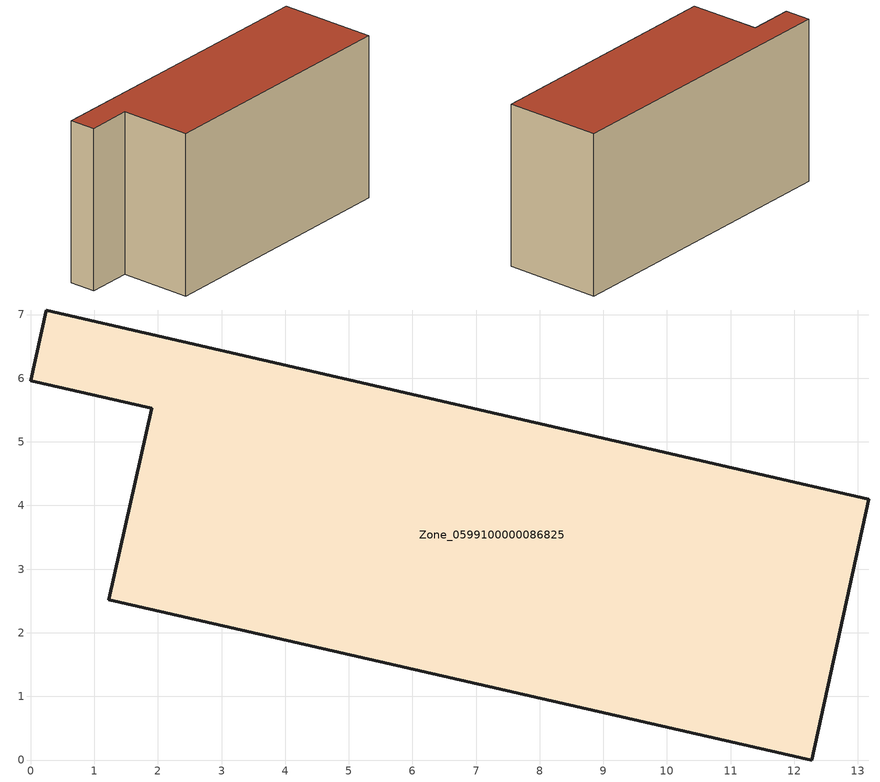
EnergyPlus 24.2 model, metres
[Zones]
Zone_0599100000086825
 floor ground (C_G): 13.17,4.1 12.27,0 1.23,2.52 1.9,5.53 0,5.96 0.25,7.07 z0
 wall outside (C_F): 12.27,0 13.17,4.1 0.25,7.07 0,5.96 1.9,5.53 1.23,2.52 12.27,0 z0:7.11
 roof outside (C_R): 1.23,2.52 12.27,0 13.17,4.1 0.25,7.07 0,5.96 1.9,5.53 z7.11
[BUILDING]
Pand.0599100000086825: North Axis=0; Terrain=City; Loads Convergence Tolerance Value=0.04; Temperature Convergence Tolerance Value=0.4; Solar Distribution=FullExterior; Maximum Number of Warmup Days=25; Minimum Number of Warmup Days=1
[Site:Location]
Rotterdam.The.Hague.AP_ZH_NLD Design_Conditions: Latitude=51.96; Longitude=4.45; Time Zone=1; Elevation=-4.5
[SITE:GROUNDTEMPERATURE:BUILDINGSURFACE]
18, 18, 18, 18, 18, 18, 18, 18, 18, 18, 18, 18
[MATERIAL] Thermal Absorptance=0.9; Solar Absorptance=0.7; Visible Absorptance=0.7
Name | Roughness | Thickness | Conductivity | Density | Specific Heat
G.TI.1946 | MediumSmooth | 0.15 | 1 | 540 | 1210
F.TI.1946 | Rough | 0.3 | 0.857143 | 1920 | 840
R.TI.1946 | MediumRough | 0.2 | 0.1 | 1500 | 1000
[CONSTRUCTION]
C_G: G.TI.1946
C_F: F.TI.1946
C_R: R.TI.1946
[ZONE]
Zone_0599100000086825: Type=1; Multiplier=1; Ceiling Height=Autocalculate; Volume=Autocalculate; Floor Area=autocalculate; Part of Total Floor Area=Yes
[ZONEINFILTRATION:DESIGNFLOWRATE]
Infil_Zone_0599100000086825: Zone or ZoneList or Space or SpaceList=Zone_0599100000086825; Schedule=AlwaysOn; Design Flow Rate Calculation Method=Flow/Area; Flow Rate per Floor Area=0.003; Constant Term Coefficient=1; Temperature Term Coefficient=0; Velocity Term Coefficient=0; Velocity Squared Term Coefficient=0
[HVACTEMPLATE:ZONE:IDEALLOADSAIRSYSTEM]
Zone_0599100000086825: Maximum Heating Supply Air Temperature=50; Minimum Cooling Supply Air Temperature=13; Maximum Heating Supply Air Humidity Ratio=0.0156; Minimum Cooling Supply Air Humidity Ratio=0.0077; Heating Limit=NoLimit; Cooling Limit=NoLimit; Dehumidification Control Type=ConstantSensibleHeatRatio; Cooling Sensible Heat Ratio=0.7; Dehumidification Setpoint=60; Humidification Control Type=None; Humidification Setpoint=30; Outdoor Air Method=None; Outdoor Air Flow Rate per Person=0.00944; Outdoor Air Flow Rate per Zone Floor Area=0; Outdoor Air Flow Rate per Zone=0; Demand Controlled Ventilation Type=None; Outdoor Air Economizer Type=NoEconomizer; Heat Recovery Type=None; Sensible Heat Recovery Effectiveness=0.7; Latent Heat Recovery Effectiveness=0.65
[ZONECONTROL:THERMOSTAT]
ThermostatControl_Zone_0599100000086825: Zone or ZoneList=Zone_0599100000086825; Control Type Schedule=DualSetpointControlType; Control 1=Thermostat_Zone_0599100000086825; Temperature Difference Between Cutout And Setpoint=0
[THERMOSTATSETPOINT:DUALSETPOINT]
Thermostat_Zone_0599100000086825: Heating Setpoint Temperature Schedule=HeatingSetpoint_Zone_0599100000086825; Cooling Setpoint Temperature Schedule=CoolingSetpoint_Zone_0599100000086825
[SCHEDULE:COMPACT]
HeatingSetpoint_Zone_0599100000086825: Through: 12/31, For: AllDays, Until: 24:00, 21
CoolingSetpoint_Zone_0599100000086825: Through: 12/31, For: AllDays, Until: 24:00, 24
DualSetpointControlType: Through: 12/31, For: AllDays, Until: 24:00, 4
AlwaysOn: Through: 12/31, For: AllDays, Until: 24:00, 1
